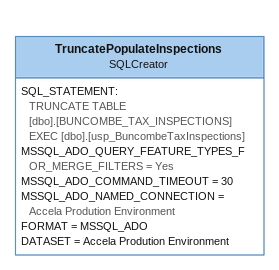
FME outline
TruncatePopulateInspections: SQLCreator
    SQL_STATEMENT:
      TRUNCATE TABLE [dbo].[BUNCOMBE_TAX_INSPECTIONS]
      EXEC [dbo].[usp_BuncombeTaxInspections]
    MSSQL_ADO_QUERY_FEATURE_TYPES_FOR_MERGE_FILTERS = Yes
    MSSQL_ADO_COMMAND_TIMEOUT = 30
    MSSQL_ADO_NAMED_CONNECTION = Accela Prodution Environment
    FORMAT = MSSQL_ADO
    DATASET = Accela Prodution Environment
